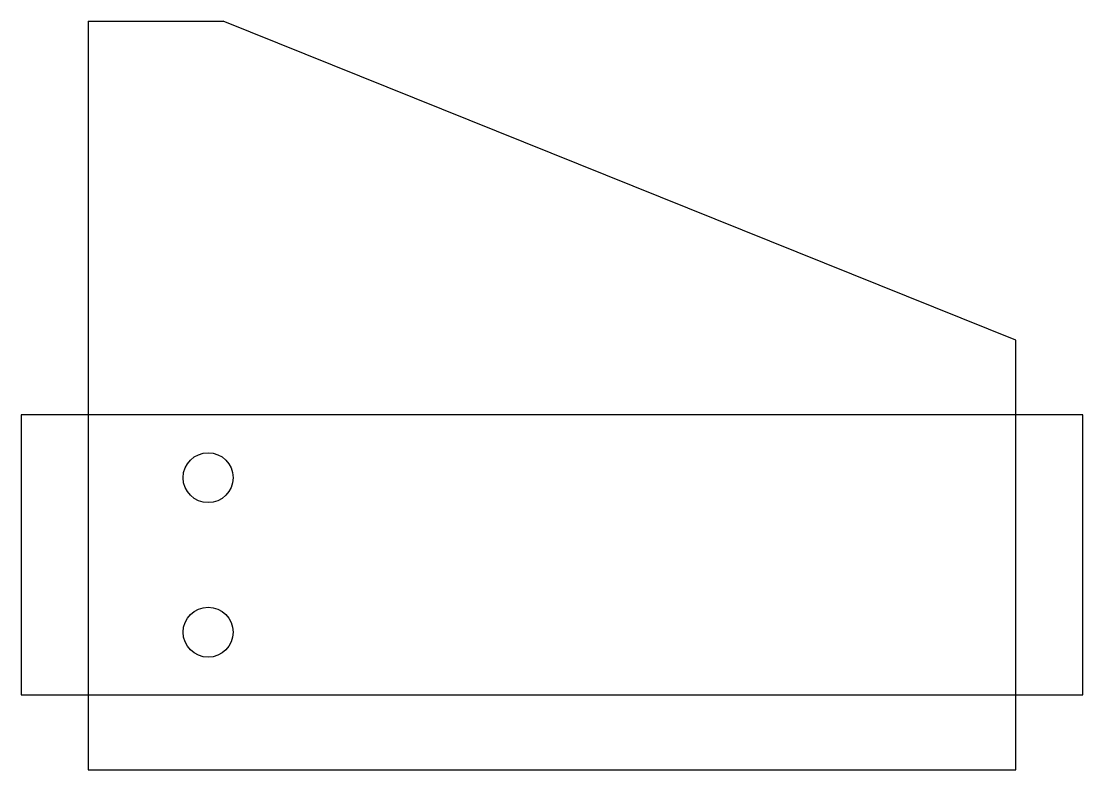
# Model space of a CAD drawing. Extents: x -3 to 171, y 9 to 132.
import ezdxf

# ---------------------------------------------------------------- set-up
doc = ezdxf.new("R2010")
doc.units = 0
doc.layers.get('0').update_dxf_attribs({"linetype": 'CONTINUOUS'})

msp = doc.modelspace()

# ---------------------------------------------------------------- linework, layer by layer
for p, q in [((7.62, 132.01), (29.82, 132.01)), ((7.62, 132.01), (7.62, 9.01)), ((160.02, 79.61), (29.82, 132.01)), ((160.02, 9.01), (160.02, 79.61)), ((7.62, 9.01), (160.02, 9.01))]:
    msp.add_line(p, q)
msp.add_lwpolyline([(-3.38, 21.31), (171.02, 21.31), (171.02, 67.31), (-3.38, 67.31)], close=True)
for centre in [(27.32, 57.01), (27.32, 31.61)]:
    msp.add_circle(centre, 4.1)

doc.saveas('drawing.dxf')
